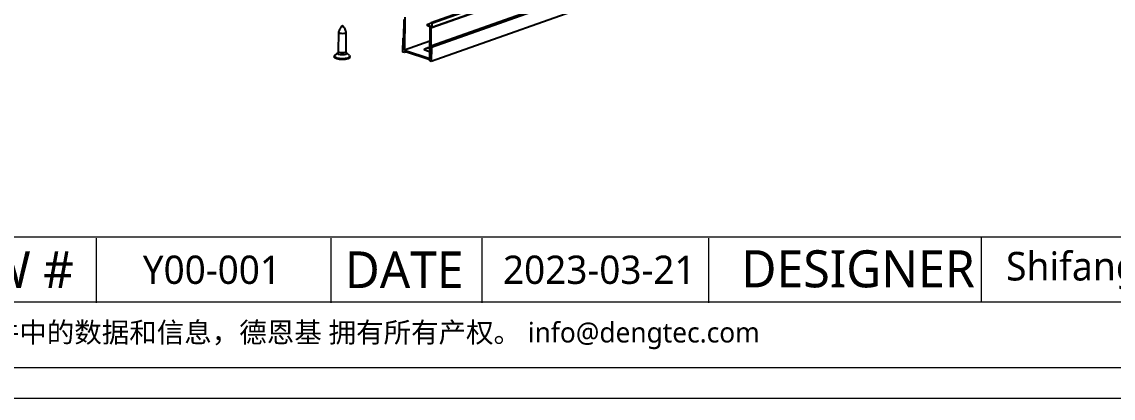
# Model space of a CAD drawing. Header units: millimetres. Extents: x 1020 to 1472, y -35 to 477.
# Drawn here: x 1239.7 to 1394.2, y -35.1 to 18.2 of the extents above; entities that cross this region are included whole.
import ezdxf

# ---------------------------------------------------------------- set-up
doc = ezdxf.new("R2010")
doc.units = ezdxf.units.MM
doc.layers.get('Defpoints').update_dxf_attribs({"color": 6, "lineweight": 9})
doc.layers.add('SolidLine', color=7, linetype='Continuous', lineweight=30)
doc.styles.add('微软雅黑-Light', font='')
doc.styles.get('微软雅黑-Light').set_extended_font_data('Microsoft YaHei Light')

msp = doc.modelspace()

# ---------------------------------------------------------------- linework, layer by layer
at = {"layer": 'Defpoints'}
for p, q in [((1024.416, -12.229), (1467.171, -12.229)), ((1375.485, -12.229), (1375.485, -21.485)), ((1250.211, -12.412), (1250.211, -21.576)), ((1283.418, -12.412), (1283.418, -21.576)), ((1304.802, -12.412), (1304.802, -21.576)), ((1336.878, -12.412), (1336.878, -21.576)), ((1467.171, -21.485), (1093.837, -21.485))]:
    msp.add_line(p, q, dxfattribs=at)
for points in [[(1471.536, -35.061), (1471.536, 283.539), (1020.096, 283.539), (1020.096, -35.061)], [(1467.216, -30.741), (1467.216, 279.219), (1024.416, 279.219), (1024.416, -30.741)]]:
    msp.add_lwpolyline(points, close=True, dxfattribs=at)
at = {"layer": 'SolidLine', "color": 7, "linetype": 'Continuous', "lineweight": 25}
for p, q in [((1399.668, 54.204), (1297.611, 18.1)), ((1399.775, 54.086), (1297.718, 17.982)), ((1399.656, 53.416), (1297.599, 17.313)), ((1399.768, 53.521), (1297.71, 17.418)), ((1399.622, 50.877), (1297.565, 14.773)), ((1399.731, 50.7), (1297.673, 14.596)), ((1399.704, 48.724), (1297.647, 12.621)), ((1293.755, 16.018), (1293.788, 18.557)), ((1293.903, 18.901), (1293.842, 14.218)), ((1297.147, 17.91), (1297.609, 18.1)), ((1297.25, 17.628), (1297.494, 17.714)), ((1297.494, 17.728), (1297.253, 17.629)), ((1297.432, 13.045), (1297.494, 17.728)), ((1297.599, 17.313), (1297.565, 14.773)), ((1297.71, 17.418), (1297.599, 17.313)), ((1297.718, 17.982), (1297.71, 17.418)), ((1284.513, 16.781), (1284.477, 14.037)), ((1285.577, 14.023), (1285.613, 16.766)), ((1293.617, 13.937), (1293.643, 15.913)), ((1293.643, 15.913), (1293.755, 16.018)), ((1297.464, 15.5), (1293.842, 14.218)), ((1293.837, 13.865), (1293.617, 13.937)), ((1293.839, 14.03), (1293.837, 13.865)), ((1294.08, 13.951), (1293.837, 13.865)), ((1297.43, 12.857), (1293.839, 14.03)), ((1293.842, 14.218), (1297.432, 13.045)), ((1297.565, 14.773), (1297.673, 14.596)), ((1297.673, 14.596), (1297.647, 12.621)), ((1283.918, 13.371), (1283.916, 13.261)), ((1284.402, 13.854), (1283.994, 13.505)), ((1286.045, 13.478), (1285.646, 13.837)), ((1286.116, 13.232), (1286.118, 13.342)), ((1297.427, 12.692), (1297.43, 12.857)), ((1297.647, 12.621), (1297.427, 12.692))]:
    msp.add_line(p, q, dxfattribs=at)
at = {"layer": 'SolidLine', "color": 8, "linetype": 'Continuous', "lineweight": 25}
msp.add_line((1297.494, 17.714), (1297.253, 17.629), dxfattribs=at)
at = {"layer": 'SolidLine', "color": 7, "linetype": 'Continuous', "lineweight": 25, "flags": 128}
for points in [[(1297.253, 17.629), (1297.212, 17.625), (1297.17, 17.643), (1297.132, 17.679), (1297.104, 17.73), (1297.091, 17.787), (1297.094, 17.841), (1297.114, 17.884), (1297.147, 17.91)], [(1297.609, 18.1), (1297.627, 18.103), (1297.646, 18.1), (1297.665, 18.091), (1297.682, 18.076), (1297.697, 18.056), (1297.709, 18.032), (1297.716, 18.007), (1297.718, 17.982)], [(1284.518, 16.805), (1284.513, 16.773), (1284.563, 16.702), (1284.689, 16.641)], [(1284.689, 16.641), (1284.871, 16.601), (1285.083, 16.587), (1285.292, 16.601), (1285.466, 16.642), (1285.578, 16.703), (1285.612, 16.774), (1285.608, 16.791)], [(1296.947, 14.095), (1296.747, 14.191), (1296.668, 14.305), (1296.722, 14.419), (1296.901, 14.515), (1297.177, 14.58), (1297.453, 14.602)], [(1297.445, 14.012), (1297.237, 14.031), (1296.947, 14.095)], [(1286.116, 13.232), (1286.047, 13.104), (1285.822, 12.983), (1285.475, 12.902), (1285.057, 12.873), (1284.633, 12.901), (1284.268, 12.982), (1284.016, 13.103), (1283.917, 13.245), (1283.916, 13.261)], [(1286.045, 13.478), (1286.117, 13.358), (1286.049, 13.215), (1285.824, 13.093), (1285.476, 13.012), (1285.059, 12.983), (1284.635, 13.011), (1284.269, 13.092), (1284.018, 13.213), (1283.919, 13.356), (1283.987, 13.499), (1283.994, 13.505)]]:
    msp.add_lwpolyline(points, dxfattribs=at)
at = {"layer": 'SolidLine', "color": 8, "linetype": 'Continuous', "lineweight": 25, "flags": 128}
for points in [[(1285.577, 14.023), (1285.542, 13.959), (1285.43, 13.898), (1285.256, 13.857), (1285.047, 13.843), (1284.835, 13.857), (1284.652, 13.897), (1284.527, 13.958), (1284.477, 14.029), (1284.477, 14.037)], [(1285.646, 13.837), (1285.69, 13.764), (1285.649, 13.678), (1285.512, 13.604), (1285.301, 13.555), (1285.048, 13.537), (1284.791, 13.554), (1284.569, 13.603), (1284.417, 13.676), (1284.357, 13.763), (1284.398, 13.85), (1284.402, 13.854)]]:
    msp.add_lwpolyline(points, dxfattribs=at)
at = {"layer": 'SolidLine', "color": 7, "linetype": 'Continuous', "lineweight": 25}
msp.add_arc((1297.4, 12.519), 1.964, 88.49997, 111.7943, dxfattribs=at)
for points, knots in [([(1285.075, 17.714), (1284.949, 17.555), (1284.73, 17.279), (1284.59, 16.944), (1284.531, 16.802)], [0, 0, 0, 0, 0.5797351, 1, 1, 1, 1]), ([(1285.594, 16.787), (1285.565, 16.873), (1285.469, 17.151), (1285.275, 17.456), (1285.116, 17.662), (1285.075, 17.714)], [0, 0, 0, 0, 0.2496818, 0.8081513, 1, 1, 1, 1]), ([(1284.468, 14.036), (1284.47, 14.016), (1284.476, 13.955), (1284.427, 13.878), (1284.411, 13.862), (1284.404, 13.856)], [0, 0, 0, 0, 0.224623, 0.7039839, 1, 1, 1, 1]), ([(1285.643, 13.841), (1285.641, 13.843), (1285.635, 13.848), (1285.586, 13.911), (1285.583, 13.985), (1285.581, 14.023)], [0, 0, 0, 0, 0.1706938, 0.5814189, 1, 1, 1, 1])]:
    msp.add_open_spline(points, degree=3, knots=knots, dxfattribs=at)

# ---------------------------------------------------------------- texts
at = {"layer": 'Defpoints', "style": '微软雅黑-Light'}
for s, height, p in [('DRW #', 5.1933, (1225.478, -19.481)), ('DATE', 5.1933, (1285.415, -19.481)), ('DESIGNER', 5.2452, (1341.535, -19.369))]:
    msp.add_text(s, height=height, dxfattribs=at).set_placement(p)
for s, insert, char_height, width, attachment_point in [('Y00-001', (1256.792, -14.873), 4.0095, 25.25771, 1), ('2023-03-21', (1307.799, -14.873), 4.0095, 25.55911, 1), ('Shifang Fei', (1392.636, -17.055), 4.04959, 30.59969, 5), ('除非事先得到权利人的书面批准，否则不允许以任何形式复制或向第三方披露本文件中的数据和信息，德恩基 拥有所有产权。 info@dengtec.com', (1095.282, -26.228), 2.854, 372.68416, 4)]:
    msp.add_mtext(s, dxfattribs=dict(at, insert=insert, char_height=char_height, width=width, attachment_point=attachment_point))

doc.saveas('drawing.dxf')
